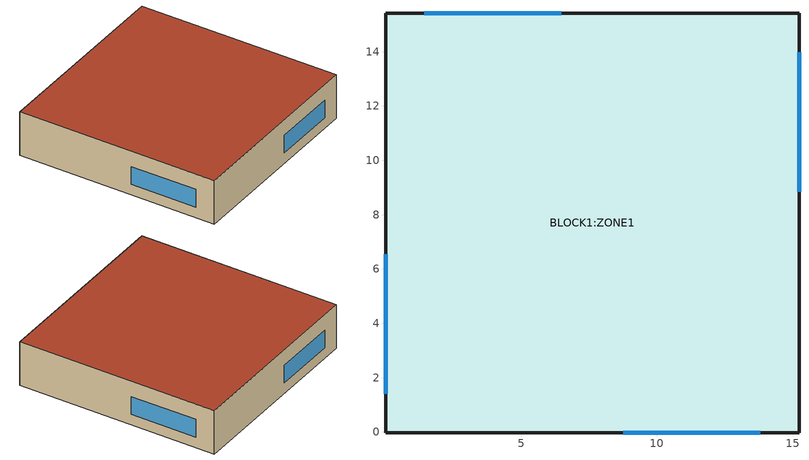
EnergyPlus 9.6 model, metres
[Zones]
BLOCK1:ZONE1
 floor ground (Project ground floor): 15.23,-0.04 0.01,-0.04 0.01,15.42 15.23,15.42 z0
 wall outside (Project wall): 15.23,-0.04 15.23,15.42 0.01,15.42 0.01,-0.04 15.23,-0.04 z0:3.5
 window x2 (Project external glazing - 1001): 15.23,8.85 15.23,13.97 / 6.48,15.42 1.44,15.42 / 0.01,6.54 0.01,1.41 / 8.75,-0.04 13.8,-0.04 z0.84:2.26
 roof outside (Project flat roof): 0.01,-0.04 15.23,-0.04 15.23,15.42 0.01,15.42 z3.5
[Site:Location]
Untitled (01-01:31-12)  (01-01:31-12): Latitude {deg}=48.57; Longitude {deg}=-93.4; Time Zone {hr}=-6; Elevation {m}=361
[Site:GroundTemperature:BuildingSurface]
18, 18, 18, 18, 18, 18, 18, 18, 18, 18, 18, 18
[Site:GroundTemperature:Deep]
14, 14, 14, 14, 14, 14, 14, 14, 14, 14, 14, 14
[Site:GroundTemperature:Shallow]
14, 14, 14, 14, 14, 14, 14, 14, 14, 14, 14, 14
[Site:GroundTemperature:FCfactorMethod]
-11.72, -13.2, -10.57, -6.47, 4.26, 12.54, 18.12, 19.82, 16.92, 10.5, 1.91, -6.07
[Site:GroundReflectance]
0.2, 0.2, 0.2, 0.2, 0.2, 0.2, 0.2, 0.2, 0.2, 0.2, 0.2, 0.2
[Site:GroundReflectance:SnowModifier]
2, 2
[SizingPeriod:DesignDay] Day of Month=15; Humidity Condition Type=WetBulb; Barometric Pressure {Pa}=97062.7; Rain Indicator=No; Snow Indicator=No
Name | Month | Day Type | Maximum Dry-Bulb Temperature {C} | Daily Dry-Bulb Temperature Range {deltaC} | Wetbulb or DewPoint at Maximum Dry-Bulb {C} | Wind Speed {m/s} | Wind Direction {deg} | Daylight Saving Time Indicator | Solar Model Indicator | Sky Clearness
Summer Design Day in Untitled (01-01:31-12) Jun | 6 | SummerDesignDay | 32.6 | 15.3 | 21.3 | 0 | 0 | Yes | ASHRAEClearSky | 0.98
Summer Design Day in Untitled (01-01:31-12) Jul | 7 | SummerDesignDay | 32.1 | 14.7 | 22.8 | 0 | 0 | Yes | ASHRAEClearSky | 0.98
Summer Design Day in Untitled (01-01:31-12) Aug | 8 | SummerDesignDay | 31.7 | 14.7 | 22 | 0 | 0 | Yes | ASHRAEClearSky | 0.98
Summer Design Day in Untitled (01-01:31-12) Sep | 9 | SummerDesignDay | 28.6 | 15.5 | 20.4 | 0 | 0 | Yes | ASHRAEClearSky | 0.98
Winter Design Day in Untitled (01-01:31-12) | 1 | WinterDesignDay | -32.3 | 0 | -32.3 | 1.9 | 210 | No |  | 0
[Site:Precipitation]
Precipitation Model Type=ScheduleAndDesignLevel; Design Level for Total Annual Precipitation {m/yr}=0.75; Precipitation Rates Schedule=Site Precipitation Schedule; Average Total Annual Precipitation {m/yr}=0.75
[Building]
Building1: North Axis {deg}=0; Terrain=Suburbs; Loads Convergence Tolerance Value {W}=.04; Temperature Convergence Tolerance Value {deltaC}=.4; Solar Distribution=FullExterior; Maximum Number of Warmup Days=25; Minimum Number of Warmup Days=6
[Material:NoMass]
3_RVAL_3: Roughness=Rough; Thermal Resistance {m2-K/W}=.18; Thermal Absorptance=0.9; Solar Absorptance=0.7; Visible Absorptance=0.7
[Construction]
Project ground floor: Urea Formaldehyde Foam_.0869, Cast Concrete_.1, Floor/Roof Screed_.07, Timber Flooring_.03
Project flat roof: Asphalt 1_.01, MW Glass Wool (rolls)_.1445, 3_RVAL_3, Plasterboard_.013
Project wall: Brickwork Outer_.1, XPS Extruded Polystyrene  - CO2 Blowing_.0795, Concrete Block (Medium)_.1, Gypsum Plastering_.013
Project external glazing - 1001: 2
[WindowMaterial:Glazing]
2: Optical Data Type=SpectralAverage; Thickness {m}=.003; Solar Transmittance at Normal Incidence=.837; Front Side Solar Reflectance at Normal Incidence=.075; Back Side Solar Reflectance at Normal Incidence=.075; Visible Transmittance at Normal Incidence=.898; Front Side Visible Reflectance at Normal Incidence=.081; Back Side Visible Reflectance at Normal Incidence=.081; Infrared Transmittance at Normal Incidence=0; Front Side Infrared Hemispherical Emissivity=.84; Back Side Infrared Hemispherical Emissivity=.84; Conductivity {W/m-K}=.9; Dirt Correction Factor for Solar and Visible Transmittance=1
[Material] Roughness=Rough; Thermal Absorptance=0.9
Name | Thickness {m} | Conductivity {W/m-K} | Density {kg/m3} | Specific Heat {J/kg-K} | Solar Absorptance | Visible Absorptance
Urea Formaldehyde Foam_.0869 | .0869 | 0.04 | 10 | 1400 | 0.6 | 0.6
Cast Concrete_.1 | .1 | 1.13 | 2000 | 1000 | 0.6 | 0.6
Floor/Roof Screed_.07 | .07 | 0.41 | 1200 | 840 | 0.73 | 0.73
Timber Flooring_.03 | .03 | 0.14 | 650 | 1200 | 0.78 | 0.78
Asphalt 1_.01 | .01 | 0.7 | 2100 | 1000 | 0.85 | 0.9
MW Glass Wool (rolls)_.1445 | .1445 | 0.04 | 12 | 840 | 0.6 | 0.6
Plasterboard_.013 | .013 | 0.25 | 2800 | 896 | 0.5 | 0.5
Brickwork Outer_.1 | .1 | 0.84 | 1700 | 800 | 0.7 | 0.7
XPS Extruded Polystyrene  - CO2 Blowing_.0795 | .0795 | 0.034 | 35 | 1400 | 0.6 | 0.6
Concrete Block (Medium)_.1 | .1 | 0.51 | 1400 | 1000 | 0.6 | 0.6
Gypsum Plastering_.013 | .013 | 0.4 | 1000 | 1000 | 0.5 | 0.5
[RoofIrrigation]
Irrigation Model Type=Schedule; Irrigation Rate Schedule=Roof Irrigation Schedule
[Zone]
BLOCK1:ZONE1: Type=1; Multiplier=1; Volume {m3}=761.9574; Floor Area {m2}=217.7021; Zone Inside Convection Algorithm=TARP; Part of Total Floor Area=Yes
[PEOPLE]
People BLOCK1:ZONE1: Zone or ZoneList or Space or SpaceList=BLOCK1:ZONE1; Number of People Schedule=Residential Occ; Number of People Calculation Method=People/Area; People per Floor Area {person/m2}=0.0215278; Fraction Radiant=.3; Sensible Heat Fraction=AutoCalculate; Activity Level Schedule=Activity Schedule 10; Carbon Dioxide Generation Rate {m3/s-W}=3.82e-08; Enable ASHRAE 55 Comfort Warnings=No; Mean Radiant Temperature Calculation Type=ZoneAveraged; Work Efficiency Schedule=Work efficiency; Clothing Insulation Calculation Method=ClothingInsulationSchedule; Clothing Insulation Schedule=Clothing Schedule 10; Air Velocity Schedule=Default Air Velocity for Comfort Calculations
[Lights]
BLOCK1:ZONE1 General lighting: Zone or ZoneList or Space or SpaceList=BLOCK1:ZONE1; Schedule=Residential Light; Design Level Calculation Method=Watts/Area; Watts per Zone Floor Area {W/m2}=15; Return Air Fraction=0; Fraction Radiant=.42; Fraction Visible=.18; Fraction Replaceable=1
[OtherEquipment]
BLOCK1:ZONE1 Miscellaneous gain: Fuel Type=Electricity; Zone or ZoneList or Space or SpaceList=BLOCK1:ZONE1; Schedule=On 24/7; Design Level Calculation Method=Watts/Area; Power per Zone Floor Area {W/m2}=13.03; Fraction Latent=0; Fraction Radiant=.2; Fraction Lost=0; Carbon Dioxide Generation Rate {m3/s-W}=0
[ZoneInfiltration:DesignFlowRate]
BLOCK1:ZONE1 Infiltration: Zone or ZoneList=BLOCK1:ZONE1; Schedule=On 24/7; Design Flow Rate Calculation Method=Flow/zone; Design Flow Rate {m3/s}=.148158; Constant Term Coefficient=1; Temperature Term Coefficient=0; Velocity Term Coefficient=0; Velocity Squared Term Coefficient=0
[Sizing:Zone]
BLOCK1:ZONE1: Zone Cooling Design Supply Air Temperature Input Method=SupplyAirTemperature; Zone Cooling Design Supply Air Temperature {C}=12; Zone Cooling Design Supply Air Temperature Difference {deltaC}=0; Zone Heating Design Supply Air Temperature Input Method=SupplyAirTemperature; Zone Heating Design Supply Air Temperature {C}=35; Zone Heating Design Supply Air Temperature Difference {deltaC}=0; Zone Cooling Design Supply Air Humidity Ratio {kgWater/kgDryAir}=0.0077; Zone Heating Design Supply Air Humidity Ratio {kgWater/kgDryAir}=0.0156; Design Specification Outdoor Air Object=BLOCK1:ZONE1; Zone Heating Sizing Factor=1.25; Zone Cooling Sizing Factor=1.15; Cooling Design Air Flow Method=DesignDay; Cooling Minimum Air Flow Fraction=0; Heating Design Air Flow Method=DesignDay; Design Specification Zone Air Distribution Object=BLOCK1:ZONE1
[DesignSpecification:ZoneAirDistribution]
BLOCK1:ZONE1: Zone Air Distribution Effectiveness in Cooling Mode=1; Zone Air Distribution Effectiveness in Heating Mode=1
[DesignSpecification:OutdoorAir]
BLOCK1:ZONE1: Outdoor Air Method=Sum; Outdoor Air Flow per Person {m3/s-person}=.0023597; Outdoor Air Flow per Zone Floor Area {m3/s-m2}=.0003048; Outdoor Air Flow per Zone {m3/s}=0; Outdoor Air Flow Air Changes per Hour {1/hr}=0; Outdoor Air Schedule=Residential Occ
[ZoneControl:Thermostat]
BLOCK1:ZONE1 Thermostat: Zone or ZoneList=BLOCK1:ZONE1; Control Type Schedule=Zone Control Type Sched; Control 1=Dual Setpoint - Zone BLOCK1:ZONE1
[ThermostatSetpoint:DualSetpoint]
Dual Setpoint - Zone BLOCK1:ZONE1: Heating Setpoint Temperature Schedule=BLOCK1:ZONE1 Heating Setpoint Schedule; Cooling Setpoint Temperature Schedule=BLOCK1:ZONE1 Cooling SP Sch
[Zone equipment]
BLOCK1:ZONE1: BLOCK1:ZONE1 Ideal Loads Air
[ZoneHVAC:IdealLoadsAirSystem]
BLOCK1:ZONE1 Ideal Loads Air: Maximum Heating Supply Air Temperature {C}=35; Minimum Cooling Supply Air Temperature {C}=12; Maximum Heating Supply Air Humidity Ratio {kgWater/kgDryAir}=0.0156; Minimum Cooling Supply Air Humidity Ratio {kgWater/kgDryAir}=0.0077; Heating Limit=LimitCapacity; Maximum Heating Air Flow Rate {m3/s}=Autosize; Maximum Sensible Heating Capacity {W}=Autosize; Cooling Limit=LimitFlowRateAndCapacity; Maximum Cooling Air Flow Rate {m3/s}=Autosize; Maximum Total Cooling Capacity {W}=Autosize; Heating Availability Schedule=BLOCK1:ZONE1 Heating Availability Sch; Cooling Availability Schedule=BLOCK1:ZONE1 Cooling Availability Sch; Dehumidification Control Type=None; Humidification Control Type=None; Design Specification Outdoor Air Object=BLOCK1:ZONE1; Outdoor Air Economizer Type=NoEconomizer; Heat Recovery Type=None
[Schedule:Compact]
Roof Irrigation Schedule: Through: 12/31, For: AllDays, Until: 24:00, .00007
Site Precipitation Schedule; On 24/7: Through: 12/31, For: AllDays, Until: 24:00, 1
Work efficiency; BLOCK1:ZONE1 Heating Availability Sch; BLOCK1:ZONE1 Cooling Availability Sch: Through: 12/31, For: AllDays, Until: 24:00, 0
Residential Occ: Through: 31 Dec, For: Weekdays, Until: 05:00, 1, Until: 06:00, 0.8, Until: 08:00, 0.75, Until: 09:00, 0.5, Until: 15:00, 0.43, Until: 18:00, 0.5, Until: 21:00, 0.75, Until: 24:00, 0.8, For: Saturday, Until: 07:00, 1, Until: 08:00, 0.8, Until: 09:00, 0.75, Until: 10:00, 0.5, Until: 15:00, 0.43, Until: 18:00, 0.5, Until: 21:00, 0.75, Until: 24:00, 0.8, For: Sunday Holidays, Until: 07:00, 1, Until: 08:00, 0.8, Until: 09:00, 0.75, Until: 10:00, 0.5, Until: 15:00, 0.43, Until: 18:00, 0.5, Until: 21:00, 0.75, Until: 24:00, 0.8, For: SummerDesignDay, Until: 24:00, 1, For: AllOtherDays, Until: 24:00, 0
Residential Light: Through: 31 Dec, For: Weekdays, Until: 06:00, 0, Until: 22:00, 1, Until: 23:00, 0.8, Until: 24:00, 0.2, For: Saturday, Until: 07:00, 0, Until: 22:00, 1, Until: 23:00, 0.8, Until: 24:00, 0.2, For: Sunday Holidays, Until: 07:00, 0, Until: 22:00, 1, Until: 23:00, 0.8, Until: 24:00, 0.2, For: SummerDesignDay, Until: 24:00, 1, For: AllOtherDays, Until: 24:00, 0
Default Air Velocity for Comfort Calculations: Through: 12/31, For: AllDays, Until: 24:00, 0.137
Activity Schedule 10: Through: 12/31, For: AllDays, Until: 24:00, 117
Clothing Schedule 10: Through: 4/1, For: AllDays, Until: 24:00, 1, Through: 9/30, For: AllDays, Until: 24:00, .5, Through: 12/31, For: AllDays, Until: 24:00, 1
BLOCK1:ZONE1 Heating Setpoint Schedule: Through: 12/31, For: AllDays, Until: 24:00, -50
BLOCK1:ZONE1 Cooling SP Sch: Through: 12/31, For: AllDays, Until: 24:00, 100
[Schedule:Day:Hourly]
Summer Control Type Day Sch; Winter Control Type Day Sch: 4, 4, 4, 4, 4, 4, 4, 4, 4, 4, 4, 4, 4, 4, 4, 4, 4, 4, 4, 4, 4, 4, 4, 4
[Schedule:Week:Daily]
Summer Control Type Week Sch: Summer Control Type Day Sch, Summer Control Type Day Sch, Summer Control Type Day Sch, Summer Control Type Day Sch, Summer Control Type Day Sch, Summer Control Type Day Sch, Summer Control Type Day Sch, Summer Control Type Day Sch, Summer Control Type Day Sch, Summer Control Type Day Sch, Summer Control Type Day Sch, Summer Control Type Day Sch
Winter Control Type Week Sch: Winter Control Type Day Sch, Winter Control Type Day Sch, Winter Control Type Day Sch, Winter Control Type Day Sch, Winter Control Type Day Sch, Winter Control Type Day Sch, Winter Control Type Day Sch, Winter Control Type Day Sch, Winter Control Type Day Sch, Winter Control Type Day Sch, Winter Control Type Day Sch, Winter Control Type Day Sch
[Schedule:Year]
Zone Control Type Sched: Winter Control Type Week Sch, 1, 1, 3, 31, Summer Control Type Week Sch, 4, 1, 9, 30, Winter Control Type Week Sch, 10, 1, 12, 31
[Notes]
Geometry convention template : External measurements
Zone geometry and surface areas : 2-Outer
Zone volume calculation method : 1-Inner
Zone floor area calculation method : 1-Inner
Window to wall ratio method : 1-Inner
Hourly weather file: C:\ProgramData\DesignBuilder\Weather Data\USA_MN_INTERNATIONAL FALLS INTL AP_TMY3.epw
